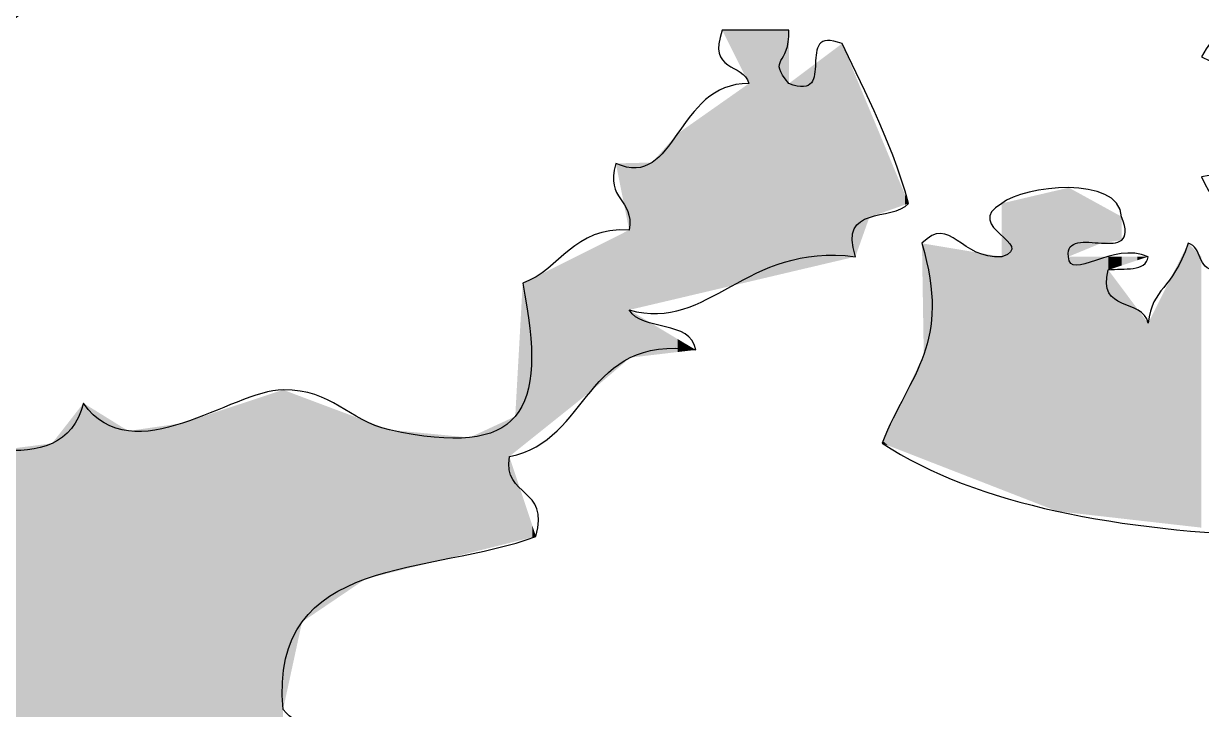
# Model space of a CAD drawing. Extents: x 25.5 to 72.5, y 5 to 83.
# Drawn here: x 44.89 to 52.38, y 35.72 to 40.08 of the extents above; entities that cross this region are included whole.
import ezdxf

# ---------------------------------------------------------------- set-up
doc = ezdxf.new("R2010")
doc.units = 0
doc.layers.add('LAYER_1', color=7, linetype='CONTINUOUS')

# ---------------------------------------------------------------- blocks, each defined once
blk = doc.blocks.new('*U13')
at = {"layer": 'LAYER_1', "color": 7, "extrusion": (0, 0, -1)}
for points in [[(-49.3341, 40.03), (-49.3326, 40.0331), (-49.3341, 40.0331)], [(-49.4172, 39.8639), (-49.3341, 40.0331), (-49.4172, 40.0331)], [(-49.4188, 39.8607), (-49.4172, 40.0331), (-49.4188, 40.0331)], [(-49.424, 39.8502), (-49.4188, 40.0331), (-49.424, 40.0331)], [(-49.4446, 39.8091), (-49.424, 40.0331), (-49.4446, 40.0331)], [(-49.4507, 39.7969), (-49.4446, 40.0331), (-49.4507, 40.0331)], [(-49.4695, 39.7592), (-49.4507, 40.0331), (-49.4695, 40.0331)], [(-49.5019, 39.6944), (-49.4695, 40.0331), (-49.5019, 40.0331)], [(-49.5019, 38.4344), (-49.5019, 40.0331), (-49.5084, 38.4359)], [(-49.5084, 38.4359), (-49.5019, 40.0331), (-49.5084, 40.0331)], [(-49.5084, 38.4359), (-49.5084, 40.0331), (-49.5193, 38.4384)], [(-49.5193, 38.4384), (-49.5084, 40.0331), (-49.5193, 40.0331)], [(-49.5193, 38.4384), (-49.5193, 40.0331), (-49.5509, 38.4459)], [(-49.5509, 38.4459), (-49.5193, 40.0331), (-49.5509, 40.0331)], [(-49.5509, 38.4459), (-49.5509, 40.0331), (-49.5632, 38.4488)], [(-49.5632, 38.4488), (-49.5509, 40.0331), (-49.5632, 40.0331)], [(-49.5632, 38.4488), (-49.5632, 40.0331), (-49.5712, 38.4506)], [(-49.5712, 38.4506), (-49.5632, 40.0331), (-49.5712, 40.0331)], [(-49.5712, 38.4506), (-49.5712, 40.0331), (-49.5865, 38.4543)], [(-49.5865, 38.4543), (-49.5712, 40.0331), (-49.5865, 40.0331)], [(-49.5865, 38.4543), (-49.5865, 40.0331), (-49.6755, 38.4752)], [(-49.6755, 38.4752), (-49.5865, 40.0331), (-49.6755, 40.0331)], [(-49.6755, 38.4752), (-49.6755, 40.0331), (-49.7387, 38.4901)], [(-49.7387, 38.4901), (-49.6755, 40.0331), (-49.7387, 40.0331)], [(-49.7387, 38.4901), (-49.7387, 40.0331), (-49.7558, 38.4941)], [(-49.7558, 38.4941), (-49.7387, 40.0331), (-49.7558, 40.0331)], [(-50.0829, 38.571), (-50.0829, 39.9396), (-50.0945, 38.5738)], [(-50.0945, 38.5738), (-50.0945, 39.9483), (-50.1589, 38.5889)], [(-50.1589, 38.5889), (-50.0945, 39.9483), (-50.1589, 39.7937)], [(-50.0099, 38.5539), (-50.0099, 39.8849), (-50.0829, 38.571)], [(-49.9252, 38.5339), (-49.9252, 39.8214), (-49.9273, 38.5344)], [(-49.9273, 38.5344), (-49.9273, 39.823), (-50.0099, 38.5539)], [(-50.1589, 38.5889), (-50.1589, 39.7937), (-50.1792, 38.5937)], [(-50.1792, 38.5937), (-50.1589, 39.7937), (-50.1792, 39.745)], [(-49.7893, 38.502), (-49.7893, 39.7195), (-49.8189, 38.5089)], [(-49.8189, 38.5089), (-49.8189, 39.7417), (-49.819, 38.509)], [(-49.819, 38.509), (-49.819, 39.7418), (-49.8339, 38.5125)], [(-49.8339, 38.5125), (-49.8339, 39.7529), (-49.9252, 38.5339)], [(-50.1792, 38.5937), (-50.1792, 39.745), (-50.2679, 38.8436)], [(-50.2679, 38.8436), (-50.1792, 39.745), (-50.2679, 39.5323)], [(-49.424, 38.416), (-49.424, 39.6397), (-49.4446, 38.4209)], [(-49.4446, 38.4209), (-49.4446, 39.6542), (-49.4507, 38.4223)], [(-49.4507, 38.4223), (-49.4507, 39.6584), (-49.4695, 38.4267)], [(-49.4695, 38.4267), (-49.4695, 39.6717), (-49.5019, 38.4344)], [(-49.7558, 38.4941), (-49.7558, 39.6944), (-49.7603, 38.4951)], [(-49.7603, 38.4951), (-49.7603, 39.6977), (-49.7665, 38.4966)], [(-49.7665, 38.4966), (-49.7665, 39.7024), (-49.7893, 38.502)], [(-49.3253, 38.3928), (-49.3253, 39.5704), (-49.3326, 38.3945)], [(-49.3326, 38.3945), (-49.3326, 39.5755), (-49.3341, 38.3949)], [(-49.3341, 38.3949), (-49.3341, 39.5766), (-49.4172, 38.4144)], [(-49.4172, 38.4144), (-49.4172, 39.6349), (-49.4188, 38.4148)], [(-49.4188, 38.4148), (-49.4188, 39.636), (-49.424, 38.416)], [(-49.2708, 38.38), (-49.2708, 39.5321), (-49.2857, 38.3835)], [(-49.2857, 38.3835), (-49.2857, 39.5426), (-49.2911, 38.3847)], [(-49.2911, 38.3847), (-49.2911, 39.5464), (-49.3001, 38.3869)], [(-49.3001, 38.3869), (-49.3001, 39.5527), (-49.3253, 38.3928)], [(-50.2679, 38.8436), (-50.2679, 39.5323), (-50.3011, 38.8554)], [(-50.3011, 38.8554), (-50.2679, 39.5323), (-50.3011, 39.4525)], [(-49.1633, 38.3547), (-49.1633, 39.4566), (-49.172, 38.3567)], [(-49.172, 38.3567), (-49.172, 39.4628), (-49.1988, 38.363)], [(-49.1988, 38.363), (-49.1988, 39.4816), (-49.2708, 38.38)], [(-50.3011, 38.8554), (-50.3011, 39.4525), (-50.3484, 38.8722)], [(-50.3484, 38.8722), (-50.3011, 39.4525), (-50.3484, 39.3391)], [(-49.0483, 38.3276), (-49.0483, 39.3759), (-49.0785, 38.3347)], [(-49.0785, 38.3347), (-49.0785, 39.3971), (-49.0818, 38.3355)], [(-49.0818, 38.3355), (-49.0818, 39.3994), (-49.1633, 38.3547)], [(-50.3484, 38.8722), (-50.3484, 39.3391), (-50.3542, 38.8743)], [(-50.3542, 38.8743), (-50.3484, 39.3391), (-50.3542, 39.3251)], [(-48.9939, 38.3148), (-48.9939, 39.3146), (-49.0483, 38.3276)], [(-50.3542, 38.8743), (-50.3542, 39.3251), (-50.3893, 38.8868)], [(-50.3893, 38.8868), (-50.3542, 39.3251), (-50.3893, 39.2408)], [(-48.7399, 38.2551), (-48.7399, 39.1886), (-48.7468, 38.2567)], [(-48.7468, 38.2567), (-48.7468, 39.1888), (-48.8122, 38.2721)], [(-48.8122, 38.2721), (-48.8122, 39.1904), (-48.8246, 38.275)], [(-48.8246, 38.275), (-48.8246, 39.1907), (-48.8853, 38.2893)], [(-48.8853, 38.2893), (-48.8853, 39.1921), (-48.9092, 38.2949)], [(-48.9092, 38.2949), (-48.9092, 39.2191), (-48.9939, 38.3148)], [(-50.3893, 38.8868), (-50.3893, 39.2408), (-50.4947, 38.9241)], [(-50.4947, 38.9241), (-50.3893, 39.2408), (-50.4947, 38.988)], [(-50.4947, 38.9241), (-50.4947, 38.988), (-50.5148, 38.9313)], [(-50.5148, 38.9313), (-50.4947, 38.988), (-50.5148, 38.9397)], [(-51.5338, 38.5937), (-51.5338, 39.0317), (-51.5368, 38.5949)], [(-51.5368, 38.5949), (-51.5368, 39.0324), (-51.7043, 38.6637)], [(-51.7043, 38.6637), (-51.5368, 39.0324), (-51.7043, 38.9404)], [(-50.5148, 38.9313), (-50.5148, 38.9397), (-50.5179, 38.9324)], [(-51.7043, 38.6637), (-51.7043, 38.9404), (-51.744, 38.68)], [(-51.744, 38.68), (-51.7043, 38.9404), (-51.744, 38.9186)], [(-51.744, 38.68), (-51.744, 38.9186), (-51.7877, 38.6865)], [(-51.7877, 38.6865), (-51.744, 38.9186), (-51.7877, 38.8945)], [(-51.7877, 38.6865), (-51.7877, 38.8945), (-51.8725, 38.699)], [(-51.8725, 38.699), (-51.7877, 38.8945), (-51.8725, 38.848)], [(-51.8725, 38.699), (-51.8725, 38.848), (-51.8731, 38.6991)], [(-48.5941, 37.8218), (-48.5941, 38.6903), (-48.6373, 37.8586)], [(-48.6373, 37.8586), (-48.6373, 38.7119), (-48.6551, 37.8738)], [(-48.6551, 37.8738), (-48.6551, 38.7208), (-48.6587, 37.8769)], [(-48.6587, 37.8769), (-48.6587, 38.7226), (-48.7399, 37.946)], [(-50.614, 37.9717), (-50.6026, 38.6785), (-50.614, 38.6766)], [(-50.7718, 37.2439), (-50.614, 38.6766), (-50.7718, 38.6502)], [(-52.3522, 36.8744), (-52.2959, 38.6785), (-52.3522, 38.6221)], [(-48.4012, 37.6624), (-48.4012, 38.5939), (-48.4382, 37.692)], [(-48.4382, 37.692), (-48.4382, 38.6124), (-48.4953, 37.7377)], [(-48.4953, 37.7377), (-48.4953, 38.6409), (-48.5053, 37.7462)], [(-48.5053, 37.7462), (-48.5053, 38.6459), (-48.5279, 37.7654)], [(-48.5279, 37.7654), (-48.5279, 38.6572), (-48.5941, 37.8218)], [(-50.9776, 37.1639), (-50.7718, 38.6502), (-50.9776, 38.6159)], [(-50.9882, 37.1598), (-50.9776, 38.6159), (-50.9882, 38.6141)], [(-50.9913, 37.1586), (-50.9882, 38.6141), (-50.9913, 38.6136)], [(-51.026, 37.1451), (-50.9913, 38.6136), (-51.026, 38.6078)], [(-51.04, 37.1396), (-51.026, 38.6078), (-51.04, 38.6055)], [(-51.1104, 37.1122), (-51.04, 38.6055), (-51.1104, 38.5937)], [(-51.5368, 36.9671), (-51.5338, 38.5937), (-51.5368, 38.5937)], [(-51.7043, 36.9481), (-51.5368, 38.5937), (-51.7043, 38.5937)], [(-51.744, 36.9436), (-51.7043, 38.5937), (-51.744, 38.5937)], [(-51.7877, 36.9386), (-51.744, 38.5937), (-51.7877, 38.5937)], [(-51.8725, 38.5374), (-51.8725, 38.5937), (-51.8731, 38.5376)], [(-51.8731, 38.5376), (-51.8725, 38.5937), (-51.8731, 38.5937)], [(-52.3803, 36.8712), (-52.3522, 38.6221), (-52.3803, 38.5941)], [(-52.3806, 36.8711), (-52.3803, 38.5941), (-52.3806, 38.5937)], [(-48.3165, 37.5946), (-48.3165, 38.5515), (-48.347, 37.619)], [(-48.347, 37.619), (-48.347, 38.5668), (-48.3688, 37.6365)], [(-48.3688, 37.6365), (-48.3688, 38.5777), (-48.3856, 37.6499)], [(-48.3856, 37.6499), (-48.3856, 38.5861), (-48.4012, 37.6624)], [(-48.1231, 37.44), (-48.1231, 38.4548), (-48.1471, 37.4592)], [(-48.1471, 37.4592), (-48.1471, 38.4668), (-48.2319, 37.527)], [(-48.2319, 37.527), (-48.2319, 38.5092), (-48.3165, 37.5946)], [(-51.8725, 36.9289), (-51.7877, 38.5093), (-51.8725, 38.3963)], [(-48.0626, 37.3916), (-48.0626, 38.4246), (-48.1231, 37.44)], [(-51.8731, 36.9289), (-51.8725, 38.3963), (-51.8731, 38.3955)], [(-51.9736, 36.9174), (-51.8731, 38.3955), (-51.9736, 38.2615)], [(-48.7399, 37.946), (-48.7399, 38.2551), (-48.7468, 37.9519)], [(-48.7468, 37.9519), (-48.7399, 38.2551), (-48.7468, 38.2509)], [(-48.7468, 37.9519), (-48.7468, 38.2509), (-48.8122, 37.9596)], [(-48.8122, 37.9596), (-48.7468, 38.2509), (-48.8122, 38.2117)], [(-51.9973, 36.9147), (-51.9736, 38.2615), (-51.9973, 38.2298)], [(-52.0222, 36.9119), (-51.9973, 38.2298), (-52.0222, 38.1967)], [(-48.8122, 37.9596), (-48.8122, 38.2117), (-48.8246, 37.9611)], [(-48.8246, 37.9611), (-48.8122, 38.2117), (-48.8246, 38.2042)], [(-48.8246, 37.9611), (-48.8246, 38.2042), (-48.8853, 37.9683)], [(-48.8853, 37.9683), (-48.8246, 38.2042), (-48.8853, 38.1678)], [(-48.8853, 37.9683), (-48.8853, 38.1678), (-48.9092, 37.9711)], [(-48.9092, 37.9711), (-48.8853, 38.1678), (-48.9092, 38.1535)], [(-48.9092, 37.9711), (-48.9092, 38.1535), (-48.9939, 37.9811)], [(-48.9939, 37.9811), (-48.9092, 38.1535), (-48.9939, 38.1027)], [(-52.042, 36.9097), (-52.0222, 38.1967), (-52.042, 38.1703)], [(-48.9939, 37.9811), (-48.9939, 38.1027), (-49.0483, 37.9876)], [(-49.0483, 37.9876), (-48.9939, 38.1027), (-49.0483, 38.0701)], [(-49.0483, 37.9876), (-49.0483, 38.0701), (-49.0785, 37.9911)], [(-49.0785, 37.9911), (-49.0483, 38.0701), (-49.0785, 38.052)], [(-49.0785, 37.9911), (-49.0785, 38.052), (-49.0818, 37.9915)], [(-49.0818, 37.9915), (-49.0785, 38.052), (-49.0818, 38.05)], [(-48.036, 37.3704), (-48.036, 37.9476), (-48.0626, 37.3916)], [(-46.3691, 33.5411), (-46.3691, 37.6912), (-46.3959, 33.5606)], [(-46.3959, 33.5606), (-46.3959, 37.7), (-46.4288, 33.5846)], [(-46.4288, 33.5846), (-46.4288, 37.7109), (-46.5223, 33.6528)], [(-46.5223, 33.6528), (-46.5223, 37.7419), (-46.5384, 33.6645)], [(-46.5384, 35.715), (-46.5384, 37.7472), (-46.5387, 35.7164)], [(-46.5387, 35.7164), (-46.5384, 37.7472), (-46.5387, 37.7471)], [(-46.5387, 35.7164), (-46.5387, 37.7471), (-46.5996, 35.9974)], [(-46.5996, 35.9974), (-46.5387, 37.7471), (-46.5996, 37.7243)], [(-46.5996, 35.9974), (-46.5996, 37.7243), (-46.6232, 36.1062)], [(-46.6232, 36.1062), (-46.5996, 37.7243), (-46.6232, 37.7154)], [(-46.6232, 36.1062), (-46.6232, 37.7154), (-46.6315, 36.1446)], [(-46.6315, 36.1446), (-46.6232, 37.7154), (-46.6315, 37.7123)], [(-46.6315, 36.1446), (-46.6315, 37.7123), (-46.6591, 36.2718)], [(-46.6591, 36.2718), (-46.6315, 37.7123), (-46.6591, 37.702)], [(-46.6591, 36.2718), (-46.6591, 37.702), (-46.6717, 36.2804)], [(-46.6717, 36.2804), (-46.6591, 37.702), (-46.6717, 37.6972)], [(-46.6717, 36.2804), (-46.6717, 37.6972), (-46.6944, 36.2957)], [(-46.6944, 36.2957), (-46.6717, 37.6972), (-46.6944, 37.6887)], [(-45.2686, 31.7949), (-45.2686, 37.6625), (-45.2874, 31.8055)], [(-45.2874, 31.8055), (-45.2686, 37.6625), (-45.2874, 37.6508)], [(-45.2874, 31.8055), (-45.2874, 37.6508), (-45.2917, 31.8079)], [(-45.2917, 31.8079), (-45.2874, 37.6508), (-45.2917, 37.6482)], [(-45.2917, 31.8079), (-45.2917, 37.6482), (-45.3649, 31.8494)], [(-45.3649, 31.8494), (-45.2917, 37.6482), (-45.3649, 37.6029)], [(-46.1451, 33.3779), (-46.1451, 37.617), (-46.1575, 33.3869)], [(-46.1575, 33.3869), (-46.1575, 37.6211), (-46.1672, 33.394)], [(-46.1672, 33.394), (-46.1672, 37.6243), (-46.2162, 33.4297)], [(-46.2162, 33.4297), (-46.2162, 37.6405), (-46.3137, 33.5008)], [(-46.3137, 33.5008), (-46.3137, 37.6728), (-46.3691, 33.5411)], [(-46.6944, 36.2957), (-46.6944, 37.6887), (-46.7043, 36.3024)], [(-46.7043, 36.3024), (-46.6944, 37.6887), (-46.7043, 37.685)], [(-46.7043, 36.3024), (-46.7043, 37.685), (-46.7079, 36.3049)], [(-46.7079, 36.3049), (-46.7043, 37.685), (-46.7079, 37.6836)], [(-46.7079, 36.3049), (-46.7079, 37.6836), (-46.75, 36.3333)], [(-46.75, 36.3333), (-46.7079, 37.6836), (-46.75, 37.6679)], [(-46.75, 36.3333), (-46.75, 37.6679), (-46.8349, 36.3908)], [(-46.8349, 36.3908), (-46.75, 37.6679), (-46.8349, 37.636)], [(-46.8349, 36.3908), (-46.8349, 37.636), (-46.8773, 36.4194)], [(-46.8773, 36.4194), (-46.8349, 37.636), (-46.8773, 37.6201)], [(-46.8773, 36.4194), (-46.8773, 37.6201), (-46.9293, 36.4546)], [(-46.9293, 36.4546), (-46.8773, 37.6201), (-46.9293, 37.6006)], [(-45.1838, 31.7469), (-45.1838, 37.554), (-45.1853, 31.7478)], [(-45.1853, 31.7478), (-45.1853, 37.556), (-45.2049, 31.7589)], [(-45.2049, 31.7589), (-45.2049, 37.581), (-45.2088, 31.7611)], [(-45.2088, 31.7611), (-45.2088, 37.586), (-45.2686, 31.7949)], [(-45.3649, 31.8494), (-45.3649, 37.6029), (-45.4379, 31.9329)], [(-45.4379, 31.9329), (-45.3649, 37.6029), (-45.4379, 37.5577)], [(-45.4379, 31.9329), (-45.4379, 37.5577), (-45.5479, 32.059)], [(-45.5479, 32.059), (-45.4379, 37.5577), (-45.5479, 37.4896)], [(-45.9459, 33.1771), (-45.9459, 37.551), (-46.0013, 33.2329)], [(-46.0013, 33.2329), (-46.0013, 37.5693), (-46.1152, 33.3478)], [(-46.1152, 33.3478), (-46.1152, 37.6071), (-46.1451, 33.3779)], [(-46.9293, 36.4546), (-46.9293, 37.6006), (-46.9579, 36.4739)], [(-46.9579, 36.4739), (-46.9293, 37.6006), (-46.9579, 37.5898)], [(-46.9579, 36.4739), (-46.9579, 37.5898), (-47.0466, 36.534)], [(-47.0466, 36.534), (-46.9579, 37.5898), (-47.0466, 37.5565)], [(-47.0466, 36.534), (-47.0466, 37.5565), (-47.0632, 36.5452)], [(-47.0632, 36.5452), (-47.0466, 37.5565), (-47.0632, 37.5503)], [(-47.0632, 36.5452), (-47.0632, 37.5503), (-47.0825, 36.55)], [(-47.0825, 36.55), (-47.0632, 37.5503), (-47.0825, 37.5431)], [(-47.0825, 36.55), (-47.0825, 37.5431), (-47.1229, 36.5601)], [(-47.1229, 36.5601), (-47.0825, 37.5431), (-47.1229, 37.5279)], [(-47.9778, 37.3238), (-47.9778, 37.5611), (-47.999, 37.3408)], [(-47.999, 37.3408), (-47.999, 37.5709), (-48.0154, 37.3539)], [(-48.0154, 37.3539), (-48.0154, 37.5786), (-48.036, 37.3704)], [(-45.1347, 31.7191), (-45.1347, 37.4911), (-45.1838, 31.7469)], [(-45.5479, 32.059), (-45.5479, 37.4896), (-45.5542, 32.0661)], [(-45.5542, 32.0661), (-45.5479, 37.4896), (-45.5542, 37.4857)], [(-45.5542, 32.0661), (-45.5542, 37.4857), (-45.6047, 32.1239)], [(-45.6047, 32.1239), (-45.6047, 37.493), (-45.6571, 32.184)], [(-45.6571, 32.184), (-45.6571, 37.5006), (-45.6918, 32.2794)], [(-45.6918, 32.921), (-45.6918, 37.5056), (-45.7722, 33.002)], [(-45.7722, 33.002), (-45.7722, 37.5171), (-45.7812, 33.0111)], [(-45.7812, 33.0111), (-45.7812, 37.5184), (-45.7974, 33.0274)], [(-45.7974, 33.0274), (-45.7974, 37.5208), (-45.8611, 33.0917)], [(-45.8611, 33.0917), (-45.8611, 37.53), (-45.8987, 33.1296)], [(-45.8987, 33.1296), (-45.8987, 37.5354), (-45.9459, 33.1771)], [(-47.1229, 36.5601), (-47.1229, 37.5279), (-47.1312, 36.5621)], [(-47.1312, 36.5621), (-47.1229, 37.5279), (-47.1312, 37.5248)], [(-47.1312, 36.5621), (-47.1312, 37.5248), (-47.1842, 36.5754)], [(-47.1842, 36.5754), (-47.1312, 37.5248), (-47.1842, 37.5049)], [(-47.1842, 36.5754), (-47.1842, 37.5049), (-47.2159, 36.5833)], [(-47.2159, 36.5833), (-47.1842, 37.5049), (-47.2159, 37.493)], [(-47.2159, 36.5833), (-47.2159, 37.493), (-47.2275, 36.5862)], [(-47.2275, 36.5862), (-47.2159, 37.493), (-47.2275, 37.4919)], [(-47.2275, 36.5862), (-47.2275, 37.4919), (-47.3323, 36.6123)], [(-47.3323, 36.6123), (-47.2275, 37.4919), (-47.3323, 37.4818)], [(-47.3323, 36.6123), (-47.3323, 37.4818), (-47.3853, 36.6256)], [(-47.3853, 36.6256), (-47.3323, 37.4818), (-47.3853, 37.4767)], [(-47.3853, 36.6256), (-47.3853, 37.4767), (-47.4552, 36.643)], [(-47.4552, 36.643), (-47.3853, 37.4767), (-47.4552, 37.4699)], [(-47.4552, 36.643), (-47.4552, 37.4699), (-47.5643, 36.6702)], [(-47.5643, 36.6702), (-47.4552, 37.4699), (-47.5643, 37.4594)], [(-47.7778, 36.7235), (-47.7778, 37.4686), (-47.7852, 36.7254)], [(-47.7852, 36.7254), (-47.7852, 37.472), (-47.8827, 36.7497)], [(-47.8827, 36.7497), (-47.8827, 37.5172), (-47.9027, 36.7547)], [(-47.9027, 36.7547), (-47.9027, 37.5264), (-47.9778, 36.7734)], [(-45.0145, 31.6511), (-45.0145, 37.3999), (-45.0688, 31.6819)], [(-45.0688, 31.6819), (-45.0688, 37.4069), (-45.1347, 31.7191)], [(-47.5643, 36.6702), (-47.5643, 37.4594), (-47.6392, 36.6889)], [(-47.6392, 36.6889), (-47.5643, 37.4594), (-47.6392, 37.4522)], [(-47.6392, 36.6889), (-47.6392, 37.4522), (-47.7232, 36.7099)], [(-47.7232, 36.7099), (-47.6392, 37.4522), (-47.7232, 37.4441)], [(-47.7232, 36.7099), (-47.7232, 37.4441), (-47.7239, 36.7101)], [(-47.7239, 36.7101), (-47.7232, 37.4441), (-47.7239, 37.444)], [(-47.7239, 36.7101), (-47.7239, 37.444), (-47.7245, 36.7102)], [(-47.7245, 36.7102), (-47.7239, 37.444), (-47.7245, 37.4439)], [(-47.7245, 36.7102), (-47.7245, 37.4439), (-47.7778, 36.7235)], [(-47.9778, 36.7734), (-47.9778, 37.3238), (-47.999, 36.7787)], [(-47.999, 36.7787), (-47.9778, 37.3238), (-47.999, 37.2604)], [(-47.999, 36.7787), (-47.999, 37.2604), (-48.0154, 36.7828)], [(-48.0154, 36.7828), (-47.999, 37.2604), (-48.0154, 37.2109)], [(-48.0154, 36.7828), (-48.0154, 37.2109), (-48.036, 36.788)], [(-48.036, 36.788), (-48.0154, 37.2109), (-48.036, 37.1492)], [(-48.036, 36.788), (-48.036, 37.1492), (-48.0626, 36.7946)], [(-48.0626, 36.7946), (-48.036, 37.1492), (-48.0626, 37.0695)], [(-48.0626, 36.7946), (-48.0626, 37.0695), (-48.1231, 36.8097)], [(-48.1231, 36.8097), (-48.0626, 37.0695), (-48.1231, 36.8879)], [(-48.1231, 36.8097), (-48.1231, 36.8879), (-48.1471, 36.8157)]]:
    blk.add_solid(points, dxfattribs=at)
at = {"layer": 'LAYER_1', "color": 7}
for points in [[(49.3341, 40.03), (49.3341, 40.0331), (49.4172, 39.8639)], [(49.4172, 39.8639), (49.4172, 40.0331), (49.4188, 39.8607)], [(49.4188, 39.8607), (49.4188, 40.0331), (49.424, 39.8502)], [(49.424, 39.8502), (49.424, 40.0331), (49.4446, 39.8091)], [(49.4446, 39.8091), (49.4446, 40.0331), (49.4507, 39.7969)], [(49.4507, 39.7969), (49.4507, 40.0331), (49.4695, 39.7592)], [(49.4695, 39.7592), (49.4695, 40.0331), (49.5019, 39.6944)], [(50.0829, 38.571), (50.0099, 39.8849), (50.0829, 39.9396)], [(50.0945, 38.5738), (50.0829, 39.9396), (50.0945, 39.9483)], [(50.0099, 38.5539), (49.9273, 39.823), (50.0099, 39.8849)], [(49.9252, 38.5339), (49.8339, 39.7529), (49.9252, 39.8214)], [(49.9273, 38.5344), (49.9252, 39.8214), (49.9273, 39.823)], [(49.7893, 38.502), (49.7665, 39.7024), (49.7893, 39.7195)], [(49.8189, 38.5089), (49.7893, 39.7195), (49.8189, 39.7417)], [(49.819, 38.509), (49.8189, 39.7417), (49.819, 39.7418)], [(49.8339, 38.5125), (49.819, 39.7418), (49.8339, 39.7529)], [(49.424, 38.416), (49.4188, 39.636), (49.424, 39.6397)], [(49.4446, 38.4209), (49.424, 39.6397), (49.4446, 39.6542)], [(49.4507, 38.4223), (49.4446, 39.6542), (49.4507, 39.6584)], [(49.4695, 38.4267), (49.4507, 39.6584), (49.4695, 39.6717)], [(49.5019, 38.4344), (49.4695, 39.6717), (49.5019, 39.6944)], [(49.7603, 38.4951), (49.7558, 39.6944), (49.7603, 39.6977)], [(49.7665, 38.4966), (49.7603, 39.6977), (49.7665, 39.7024)], [(49.3253, 38.3928), (49.3001, 39.5527), (49.3253, 39.5704)], [(49.3326, 38.3945), (49.3253, 39.5704), (49.3326, 39.5755)], [(49.3341, 38.3949), (49.3326, 39.5755), (49.3341, 39.5766)], [(49.4172, 38.4144), (49.3341, 39.5766), (49.4172, 39.6349)], [(49.4188, 38.4148), (49.4172, 39.6349), (49.4188, 39.636)], [(49.2708, 38.38), (49.1988, 39.4816), (49.2708, 39.5321)], [(49.2857, 38.3835), (49.2708, 39.5321), (49.2857, 39.5426)], [(49.2911, 38.3847), (49.2857, 39.5426), (49.2911, 39.5464)], [(49.3001, 38.3869), (49.2911, 39.5464), (49.3001, 39.5527)], [(49.1633, 38.3547), (49.0818, 39.3994), (49.1633, 39.4566)], [(49.172, 38.3567), (49.1633, 39.4566), (49.172, 39.4628)], [(49.1988, 38.363), (49.172, 39.4628), (49.1988, 39.4816)], [(49.0483, 38.3276), (48.9939, 39.3146), (49.0483, 39.3759)], [(49.0785, 38.3347), (49.0483, 39.3759), (49.0785, 39.3971)], [(49.0818, 38.3355), (49.0785, 39.3971), (49.0818, 39.3994)], [(48.9939, 38.3148), (48.9092, 39.2191), (48.9939, 39.3146)], [(48.7399, 38.7632), (48.6587, 39.1867), (48.7399, 39.1886)], [(48.7468, 38.2567), (48.7399, 39.1886), (48.7468, 39.1888)], [(48.8122, 38.2721), (48.7468, 39.1888), (48.8122, 39.1904)], [(48.8246, 38.275), (48.8122, 39.1904), (48.8246, 39.1907)], [(48.8853, 38.2893), (48.8246, 39.1907), (48.8853, 39.1921)], [(48.9092, 38.2949), (48.8853, 39.1921), (48.9092, 39.2191)], [(48.6587, 39.1686), (48.6551, 39.1866), (48.6587, 39.1867)], [(48.6587, 39.1686), (48.6587, 39.1867), (48.7399, 38.7632)], [(51.3888, 37.004), (51.1104, 38.9324), (51.3888, 38.9977)], [(51.4491, 36.9806), (51.3888, 38.9977), (51.4491, 39.0118)], [(51.3888, 37.004), (51.3888, 38.9977), (51.4491, 36.9806)], [(51.4616, 36.9757), (51.4491, 39.0118), (51.4616, 39.0147)], [(51.4491, 36.9806), (51.4491, 39.0118), (51.4616, 36.9757)], [(51.5016, 36.9711), (51.4616, 39.0147), (51.5016, 39.0241)], [(51.4616, 36.9757), (51.4616, 39.0147), (51.5016, 36.9711)], [(51.5338, 36.9675), (51.5016, 39.0241), (51.5338, 39.0317)], [(51.5016, 36.9711), (51.5016, 39.0241), (51.5338, 36.9675)], [(51.5368, 38.5949), (51.5338, 39.0317), (51.5368, 39.0324)], [(51.1104, 37.1122), (51.1104, 38.9324), (51.3888, 37.004)], [(48.7399, 37.946), (48.6587, 38.7226), (48.7399, 38.7632)], [(48.5941, 37.8218), (48.5279, 38.6572), (48.5941, 38.6903)], [(48.6373, 37.8586), (48.5941, 38.6903), (48.6373, 38.7119)], [(48.6551, 37.8738), (48.6373, 38.7119), (48.6551, 38.7208)], [(48.6587, 37.8769), (48.6551, 38.7208), (48.6587, 38.7226)], [(50.614, 37.3053), (50.614, 38.6766), (50.7718, 37.2439)], [(52.2959, 36.8808), (52.1768, 38.4401), (52.2959, 38.6785)], [(52.2959, 36.8808), (52.2959, 38.6785), (52.3522, 36.8744)], [(48.4012, 37.6624), (48.3856, 38.5861), (48.4012, 38.5939)], [(48.4382, 37.692), (48.4012, 38.5939), (48.4382, 38.6124)], [(48.4953, 37.7377), (48.4382, 38.6124), (48.4953, 38.6409)], [(48.5053, 37.7462), (48.4953, 38.6409), (48.5053, 38.6459)], [(48.5279, 37.7654), (48.5053, 38.6459), (48.5279, 38.6572)], [(50.7718, 37.2439), (50.7718, 38.6502), (50.9776, 37.1639)], [(50.9776, 37.1639), (50.9776, 38.6159), (50.9882, 37.1598)], [(50.9882, 37.1598), (50.9882, 38.6141), (50.9913, 37.1586)], [(50.9913, 37.1586), (50.9913, 38.6136), (51.026, 37.1451)], [(51.026, 37.1451), (51.026, 38.6078), (51.04, 37.1396)], [(51.04, 37.1396), (51.04, 38.6055), (51.1104, 37.1122)], [(51.5338, 36.9675), (51.5338, 38.5937), (51.5368, 36.9671)], [(51.5368, 36.9671), (51.5368, 38.5937), (51.7043, 36.9481)], [(51.7043, 36.9481), (51.7043, 38.5937), (51.744, 36.9436)], [(51.744, 36.9436), (51.744, 38.5937), (51.7877, 36.9386)], [(51.7877, 38.5093), (51.7877, 38.5937), (51.8725, 38.5374)], [(51.8725, 38.5374), (51.7877, 38.5937), (51.8725, 38.5937)], [(51.8731, 38.5376), (51.8731, 38.5937), (51.9736, 38.571)], [(51.9736, 38.571), (51.8731, 38.5937), (51.9736, 38.5937)], [(51.9736, 38.571), (51.9736, 38.5937), (51.9973, 38.5789)], [(51.9973, 38.5789), (51.9736, 38.5937), (51.9973, 38.5937)], [(51.9973, 38.5789), (51.9973, 38.5937), (52.0222, 38.5871)], [(52.0222, 38.5871), (51.9973, 38.5937), (52.0222, 38.5937)], [(52.0222, 38.5871), (52.0222, 38.5937), (52.042, 38.5937)], [(52.3522, 36.8744), (52.3522, 38.6221), (52.3803, 36.8712)], [(52.3803, 36.8712), (52.3803, 38.5941), (52.3806, 36.8711)], [(48.3165, 37.5946), (48.2319, 38.5092), (48.3165, 38.5515)], [(48.347, 37.619), (48.3165, 38.5515), (48.347, 38.5668)], [(48.3688, 37.6365), (48.347, 38.5668), (48.3688, 38.5777)], [(48.3856, 37.6499), (48.3688, 38.5777), (48.3856, 38.5861)], [(48.1231, 37.44), (48.0626, 38.4246), (48.1231, 38.4548)], [(48.1471, 37.4592), (48.1231, 38.4548), (48.1471, 38.4668)], [(48.2319, 37.527), (48.1471, 38.4668), (48.2319, 38.5092)], [(51.7877, 36.9386), (51.7877, 38.5093), (51.8725, 36.9289)], [(52.1768, 36.8943), (52.1472, 38.3808), (52.1768, 38.4401)], [(52.1768, 36.8943), (52.1768, 38.4401), (52.2959, 36.8808)], [(48.0626, 37.3916), (48.036, 37.9476), (48.0626, 38.4246)], [(51.8725, 36.9289), (51.8725, 38.3963), (51.8731, 36.9289)], [(51.8731, 36.9289), (51.8731, 38.3955), (51.9736, 36.9174)], [(52.1472, 36.8977), (52.1264, 38.3392), (52.1472, 38.3808)], [(52.1472, 36.8977), (52.1472, 38.3808), (52.1768, 36.8943)], [(52.1018, 36.9028), (52.042, 38.1703), (52.1018, 38.29)], [(52.1264, 36.9), (52.1018, 38.29), (52.1264, 38.3392)], [(52.1018, 36.9028), (52.1018, 38.29), (52.1264, 36.9)], [(52.1264, 36.9), (52.1264, 38.3392), (52.1472, 36.8977)], [(51.9736, 36.9174), (51.9736, 38.2615), (51.9973, 36.9147)], [(51.9973, 36.9147), (51.9973, 38.2298), (52.0222, 36.9119)], [(52.0222, 36.9119), (52.0222, 38.1967), (52.042, 36.9097)], [(52.042, 36.9097), (52.042, 38.1703), (52.1018, 36.9028)], [(49.0818, 37.9915), (49.0818, 38.05), (49.1633, 38.0012)], [(48.036, 37.3704), (48.0154, 37.5786), (48.036, 37.9476)], [(50.5968, 37.312), (50.5179, 37.7679), (50.5968, 37.9353)], [(50.6026, 37.3097), (50.5968, 37.9353), (50.6026, 37.9476)], [(50.5968, 37.312), (50.5968, 37.9353), (50.6026, 37.3097)], [(50.614, 37.3053), (50.6026, 37.9476), (50.614, 37.9717)], [(50.6026, 37.3097), (50.6026, 37.9476), (50.614, 37.3053)], [(50.5179, 37.3427), (50.5148, 37.7615), (50.5179, 37.7679)], [(50.5179, 37.3427), (50.5179, 37.7679), (50.5968, 37.312)], [(46.3691, 33.5411), (46.3137, 37.6728), (46.3691, 37.6912)], [(46.3959, 33.5606), (46.3691, 37.6912), (46.3959, 37.7)], [(46.4288, 33.5846), (46.3959, 37.7), (46.4288, 37.7109)], [(46.5223, 33.6528), (46.4288, 37.7109), (46.5223, 37.7419)], [(46.5384, 33.6645), (46.5223, 37.7419), (46.5384, 37.7472)], [(50.4947, 37.3517), (50.3893, 37.4954), (50.4947, 37.7188)], [(50.5148, 37.3439), (50.4947, 37.7188), (50.5148, 37.7615)], [(50.4947, 37.3517), (50.4947, 37.7188), (50.5148, 37.3439)], [(50.5148, 37.3439), (50.5148, 37.7615), (50.5179, 37.3427)], [(45.2686, 31.7949), (45.2088, 37.586), (45.2686, 37.6625)], [(46.1451, 33.3779), (46.1152, 37.6071), (46.1451, 37.617)], [(46.1575, 33.3869), (46.1451, 37.617), (46.1575, 37.6211)], [(46.1672, 33.394), (46.1575, 37.6211), (46.1672, 37.6243)], [(46.2162, 33.4297), (46.1672, 37.6243), (46.2162, 37.6405)], [(46.3137, 33.5008), (46.2162, 37.6405), (46.3137, 37.6728)], [(45.1838, 31.7469), (45.1347, 37.4911), (45.1838, 37.554)], [(45.1853, 31.7478), (45.1838, 37.554), (45.1853, 37.556)], [(45.2049, 31.7589), (45.1853, 37.556), (45.2049, 37.581)], [(45.2088, 31.7611), (45.2049, 37.581), (45.2088, 37.586)], [(45.9459, 33.1771), (45.8987, 37.5354), (45.9459, 37.551)], [(46.0013, 33.2329), (45.9459, 37.551), (46.0013, 37.5693)], [(46.1152, 33.3478), (46.0013, 37.5693), (46.1152, 37.6071)], [(47.9778, 36.7734), (47.9027, 37.5264), (47.9778, 37.5611)], [(47.999, 37.3408), (47.9778, 37.5611), (47.999, 37.5709)], [(48.0154, 37.3539), (47.999, 37.5709), (48.0154, 37.5786)], [(45.1347, 31.7191), (45.0688, 37.4069), (45.1347, 37.4911)], [(45.6047, 32.1239), (45.5542, 37.4857), (45.6047, 37.493)], [(45.6571, 32.184), (45.6047, 37.493), (45.6571, 37.5006)], [(45.6918, 32.2794), (45.6571, 37.5006), (45.6918, 37.5056)], [(45.7722, 33.002), (45.6918, 37.5056), (45.7722, 37.5171)], [(45.7812, 33.0111), (45.7722, 37.5171), (45.7812, 37.5184)], [(45.7974, 33.0274), (45.7812, 37.5184), (45.7974, 37.5208)], [(45.8611, 33.0917), (45.7974, 37.5208), (45.8611, 37.53)], [(45.8987, 33.1296), (45.8611, 37.53), (45.8987, 37.5354)], [(47.7778, 36.7235), (47.7245, 37.4439), (47.7778, 37.4686)], [(47.7852, 36.7254), (47.7778, 37.4686), (47.7852, 37.472)], [(47.8827, 36.7497), (47.7852, 37.472), (47.8827, 37.5172)], [(47.9027, 36.7547), (47.8827, 37.5172), (47.9027, 37.5264)], [(50.3893, 37.3927), (50.3542, 37.421), (50.3893, 37.4954)], [(50.3893, 37.3927), (50.3893, 37.4954), (50.4947, 37.3517)], [(45.0145, 5.8755), (44.7606, 37.3675), (45.0145, 37.3999)], [(45.0688, 31.6819), (45.0145, 37.3999), (45.0688, 37.4069)], [(50.3542, 37.4063), (50.3484, 37.4086), (50.3542, 37.421)], [(50.3542, 37.4063), (50.3542, 37.421), (50.3893, 37.3927)], [(44.7606, 5.9125), (44.7606, 37.3675), (45.0145, 5.8755)]]:
    blk.add_solid(points, dxfattribs=at)

msp = doc.modelspace()

# ---------------------------------------------------------------- linework, layer by layer
at = {"layer": 'LAYER_1'}
msp.add_open_spline([(41.2046, 35.5458), (41.2282, 35.3719), (41.4306, 35.3767), (41.5432, 35.2919), (41.7505, 35.3012), (41.5611, 35.5717), (41.4585, 35.5458), (41.5522, 35.7625), (41.9132, 35.7119), (42.2205, 35.715), (42.4042, 35.7009), (42.2589, 36.0154), (42.3051, 36.1384), (42.6791, 36.1597), (42.8131, 36.4209), (43.1519, 36.477), (43.1561, 37.0372), (43.4163, 37.3414), (43.6599, 37.6625), (43.8856, 37.6625), (44.1114, 37.6625), (44.3372, 37.6625), (44.3517, 37.9026), (44.0509, 37.8279), (44.1679, 38.1703), (44.3386, 38.059), (44.4543, 37.8926), (44.5065, 37.6625), (44.3487, 37.6508), (44.2235, 37.6067), (44.1679, 37.493), (44.3543, 37.4561), (45.1406, 37.1316), (45.2686, 37.6625), (45.585, 37.2129), (46.2093, 37.7448), (46.5384, 37.7472), (46.8564, 37.7493), (46.9463, 37.5526), (47.2159, 37.493), (48.0524, 37.308), (48.2293, 37.5957), (48.0626, 38.4246), (48.3096, 38.5162), (48.3812, 38.7832), (48.7399, 38.7632), (48.7745, 38.9672), (48.5852, 38.9472), (48.6551, 39.1866), (49.0434, 39.0102), (49.033, 39.6986), (49.5019, 39.6944), (49.4654, 39.8274), (49.2356, 39.7668), (49.3326, 40.0331), (49.4737, 40.0331), (49.6147, 40.0331), (49.7558, 40.0331), (49.7636, 39.8022), (49.6149, 39.8629), (49.7558, 39.6944), (50.0779, 39.57), (49.7725, 40.073), (50.0945, 39.9483), (50.1899, 39.7437), (50.4028, 39.3496), (50.5179, 38.9324), (50.4107, 38.8135), (50.0712, 38.9275), (50.1792, 38.5937), (49.4713, 38.6847), (49.2547, 38.1104), (48.7399, 38.2551), (48.8246, 38.1142), (49.1314, 38.1951), (49.1633, 38.0012), (48.4413, 38.1021), (48.4992, 37.4234), (47.9778, 37.3238), (47.937, 37.0572), (48.2377, 37.132), (48.1471, 36.8157), (47.4934, 36.5666), (46.4465, 36.7103), (46.5384, 35.715), (46.7307, 35.4842), (47.2671, 35.5972), (47.1312, 35.0377), (47.5635, 35.2936), (48.0279, 34.9443), (48.3165, 34.7838), (48.5571, 35.0125), (48.8191, 34.6939), (48.8246, 35.1224), (51.4498, 34.8441), (53.6633, 35.172), (55.5133, 35.2919), (55.5133, 35.2072), (55.5133, 35.1224), (55.5133, 35.0377), (55.9787, 35.2685), (56.1899, 34.8261), (56.614, 34.7838), (57.5721, 34.6883), (58.474, 35.437), (59.0693, 34.7838), (59.2564, 34.7945), (59.1051, 35.1431), (59.1541, 35.2919), (58.8933, 35.355), (58.9911, 35.0594), (58.7306, 35.1224), (58.6149, 35.2306), (58.6149, 35.5221), (58.7306, 35.6306), (58.3565, 35.6891), (57.7095, 35.9541), (57.6299, 36.5618), (57.7991, 36.5618), (57.9686, 36.5618), (58.1377, 36.5618), (57.6988, 37.3245), (56.5158, 36.6179), (55.6824, 36.7313), (55.6587, 36.8677), (55.7627, 36.877), (55.7672, 36.9852), (54.0109, 36.7699), (51.5655, 36.6111), (50.3484, 37.4086), (50.5313, 37.8609), (50.789, 38.0346), (50.6026, 38.6785), (50.7814, 38.8652), (50.8527, 38.5699), (51.1104, 38.5937), (51.3416, 38.6702), (50.8531, 38.7832), (51.1104, 38.9324), (51.2472, 39.0443), (51.8566, 39.1153), (51.8725, 38.848), (52.0082, 38.5145), (51.507, 38.8183), (51.5338, 38.5937), (51.5435, 38.4314), (51.8174, 38.6933), (52.042, 38.5937), (52.0282, 38.4945), (51.8877, 38.5224), (51.7877, 38.5093), (51.7137, 38.2375), (52.0075, 38.3336), (52.042, 38.1703), (52.0689, 38.4063), (52.1925, 38.3715), (52.2959, 38.6785), (52.3879, 38.6574), (52.3534, 38.51), (52.465, 38.5093), (52.7637, 38.7801), (52.4847, 38.8497), (52.3806, 39.1019), (52.9115, 39.21), (53.4745, 38.7753), (53.9892, 39.1866), (53.9761, 38.9475), (54.2286, 38.9744), (54.3278, 38.848), (54.2813, 39.1856), (54.2813, 39.1029), (54.3278, 39.4405), (54.0481, 39.5284), (53.4455, 39.701), (53.3119, 39.4405), (53.1362, 39.4622), (53.2888, 39.8126), (53.1427, 39.8639), (52.7875, 39.8753), (52.6697, 39.7099), (52.3806, 39.8639), (52.6786, 40.4268), (53.429, 40.154), (54.2431, 40.287), (54.2789, 40.1102), (54.1852, 40.063), (54.1587, 39.9483), (54.5666, 39.5222), (54.8101, 40.2277), (55.2594, 39.8639), (55.3944, 40.3776), (54.6675, 40.1995), (55.0899, 40.5412), (54.8504, 40.6112), (54.8704, 40.4217), (54.6665, 40.4565), (55.1519, 40.9078), (55.845, 41.3922), (56.7831, 41.1338), (56.3232, 40.6721), (56.8183, 40.3934), (57.376, 40.287), (57.3244, 39.8305), (56.7687, 39.8784), (56.7831, 39.3558), (56.6098, 39.4867), (56.0252, 39.4867), (55.8519, 39.3558), (55.9846, 38.9275), (56.2064, 38.6464), (56.2753, 38.1703), (56.5447, 37.9319), (56.9147, 37.7941), (57.4604, 37.8317), (57.4604, 37.6625), (57.4604, 37.493), (57.4604, 37.3238), (57.9376, 37.3776), (58.2204, 37.237), (58.3072, 36.9004), (58.6156, 36.8743), (58.8581, 36.9139), (59.0693, 36.9852), (59.0245, 36.917), (58.9808, 36.8477), (58.9846, 36.7313), (59.5392, 36.9339), (60.1163, 36.2376), (60.2544, 36.8157), (60.5514, 36.5766), (60.5035, 35.9923), (61.1012, 36.0536), (61.1408, 35.7884), (60.8883, 35.8152), (60.7626, 35.715), (60.9228, 35.3109), (61.3196, 35.1434), (61.4399, 34.699), (61.6221, 34.8954), (61.885, 35.1813), (62.1172, 34.8685), (62.3118, 35.2099), (62.0882, 35.9699), (62.3711, 36.2231), (62.8096, 36.0405), (62.6105, 35.2206), (62.964, 34.9533), (63.3939, 34.9075), (62.9654, 35.253), (63.3026, 35.2072), (63.344, 34.9967), (63.3223, 34.7293), (63.6413, 34.6146), (63.6554, 34.9106), (63.6189, 35.1565), (63.4718, 35.2919), (63.6444, 35.4297), (63.9148, 35.4697), (64.0647, 35.6306), (63.5958, 35.839), (63.2558, 36.1763), (63.0487, 36.6465), (63.3757, 36.6631), (63.6726, 36.6496), (63.8952, 36.5618), (63.9731, 36.0188), (64.2435, 35.6681), (64.2338, 35.0377), (64.5008, 35.3288), (65.5488, 35.1207), (65.3346, 35.6306), (66.0177, 35.5965), (66.6258, 35.6375), (66.6892, 36.2231), (66.8855, 36.1994), (66.8838, 35.9971), (66.7739, 35.8845), (67.1112, 35.8859), (67.0178, 36.3179), (67.4512, 36.2231), (67.5921, 37.0699), (68.5299, 37.1199), (68.4672, 38.1703), (69.3223, 38.7453), (69.2272, 40.3211), (69.314, 41.2185), (69.5407, 41.0218), (69.6085, 40.6666), (69.9065, 40.5412), (70.0406, 40.6894), (70.0199, 40.9922), (70.076, 41.2185), (70.1587, 40.9626), (70.4095, 40.8747), (70.4991, 40.626), (70.2969, 40.2983), (70.0361, 40.2511), (70.4147, 39.9483), (70.1604, 39.9483), (69.9065, 39.9483), (69.6526, 39.9483), (69.6895, 39.8443), (69.7608, 39.7747), (69.9065, 39.7792), (69.8521, 39.2896), (69.7677, 38.7308), (69.9065, 38.1703), (70.5298, 38.0415), (70.8154, 37.9119), (71.3459, 37.8317), (71.0796, 37.0296), (71.6222, 36.8291), (71.7693, 36.2231), (71.1985, 36.0757), (71.2026, 36.5029), (70.9225, 36.6465), (70.8112, 36.6166), (70.7895, 36.4974), (70.6686, 36.477), (70.9494, 35.9582), (71.6236, 35.4132), (71.2612, 34.5299), (71.0221, 34.4599), (71.042, 34.6491), (70.8378, 34.6146), (70.8626, 33.6627), (70.5384, 31.9578), (71.092, 31.3972), (71.0545, 31.237), (71.2071, 30.887), (70.9225, 30.9738), (71.4854, 30.4078), (71.0476, 29.4087), (71.5154, 28.6877), (71.3704, 28.6915), (71.296, 28.625), (71.2612, 28.5185), (71.5226, 27.7292), (72.4759, 26.3302), (71.7693, 25.6398), (71.8737, 25.4004), (71.8737, 25.1172), (71.7693, 24.8777), (71.77, 24.6245), (71.9216, 24.5219), (72.108, 24.4543), (71.7886, 24.1257), (72.0205, 23.6568), (72.1927, 23.3536), (71.8558, 23.0077), (71.3752, 22.1606), (71.5998, 21.4912), (71.4909, 21.3458), (71.4248, 21.1581), (71.1768, 21.1526), (71.5502, 20.7881), (71.1723, 20.6361), (71.2612, 20.3058), (70.9125, 20.2889), (70.6834, 20.0887), (70.5839, 19.6284), (70.578, 19.3401), (70.8329, 19.3129), (71.0073, 19.205), (70.9297, 19.0566), (70.8498, 18.9108), (70.5839, 18.9511), (70.8374, 18.7813), (70.7354, 18.2559), (70.7534, 17.8504), (69.9427, 17.8708), (70.5876, 16.4359), (69.7374, 16.4958), (69.5383, 16.4689), (69.6871, 16.0945), (69.3987, 16.1572), (69.3353, 15.8964), (69.6309, 15.9942), (69.5679, 15.7338), (69.3054, 15.5729), (69.0928, 15.362), (69.1445, 14.887), (68.7087, 15.2287), (68.9088, 14.4877), (68.7211, 14.1249), (68.3494, 13.4069), (67.2342, 13.204), (66.8587, 12.6011), (66.7908, 12.3073), (66.9848, 12.2756), (66.9431, 12.0082), (66.3815, 12.1185), (66.5155, 11.5328), (66.0119, 11.5852), (65.9016, 11.0763), (66.406, 10.8372), (66.1814, 10.4845), (65.8617, 10.4469), (65.7838, 10.6512), (65.5885, 10.7384), (65.378, 10.7515), (65.3266, 10.6054), (65.1654, 10.5692), (65.2388, 10.2388), (65.3146, 9.7806), (65.1654, 9.4685), (64.4685, 9.5443), (64.0743, 9.3173), (63.9799, 8.7912), (62.5364, 8.0188), (61.229, 6.8413), (58.4764, 7.1823), (57.858, 6.4461), (56.5854, 6.3645), (55.9367, 5.6582), (54.8067, 5.599), (53.9489, 5.1346), (52.8037, 5.1504), (52.3472, 5.1566), (51.8897, 5.1707), (51.4491, 5.1504), (49.2327, 5.0474), (47.0256, 5.7251), (44.7606, 5.9125), (43.8824, 6.7841), (42.724, 7.3756), (41.2892, 7.6905), (40.7691, 8.3275), (40.2272, 8.9424), (39.7652, 9.6377), (39.9268, 11.1735), (38.1159, 11.4174), (37.1406, 12.093), (36.8, 12.1512), (36.6572, 12.012), (36.3785, 12.0082), (36.1546, 12.4337), (35.8003, 12.7283), (35.5319, 13.1089), (35.7305, 14.211), (34.7424, 14.1259), (34.6005, 14.887), (34.3326, 14.8732), (34.3175, 15.1123), (34.0078, 15.0565), (33.536, 15.9673), (32.5613, 16.3756), (31.4679, 16.665), (31.5235, 17.0587), (31.3125, 17.4384), (31.4679, 18.1043), (31.2632, 18.4709), (30.5255, 18.5984), (30.1978, 18.3586), (30.0125, 19.1609), (29.279, 19.4152), (28.6739, 19.7976), (28.6246, 20.1011), (28.9244, 20.0553), (29.1819, 20.0518), (29.2177, 19.8748), (29.1238, 19.8276), (29.0971, 19.7132), (29.3111, 19.8941), (29.7698, 19.8307), (30.0285, 19.9671), (30.0698, 20.2344), (29.8759, 20.2661), (29.9438, 20.5597), (29.6303, 20.5493), (29.7308, 20.4367), (29.7744, 20.221), (29.3012, 20.2558), (29.1896, 20.6523), (29.0125, 20.9831), (29.0966, 21.3637), (29.6289, 21.5095), (29.3512, 21.999), (29.464, 21.999), (29.5769, 21.999), (29.6899, 21.999), (29.6153, 22.6019), (29.5155, 23.1797), (29.2664, 23.6079), (29.3035, 23.7119), (29.3748, 23.7815), (29.5205, 23.777), (29.2658, 24.2841), (29.283, 25.0634), (29.0971, 25.6398), (28.774, 25.709), (28.7693, 25.4596), (28.6739, 25.3011), (28.3766, 25.286), (28.3954, 25.5871), (28.1657, 25.6398), (28.99, 25.8121), (29.1395, 26.6165), (28.3351, 26.6558), (28.0391, 26.9651), (28.6518, 27.2166), (28.9278, 26.9944), (29.0591, 27.33), (28.6076, 27.5119), (28.8432, 27.6717), (29.1001, 27.7027), (29.0189, 27.3961), (29.0971, 27.2483), (29.5698, 27.8932), (28.7133, 27.9349), (28.5891, 28.2643), (28.3213, 28.2784), (28.3061, 28.0393), (27.9964, 28.0951), (27.9335, 28.5685), (27.9223, 29.0935), (27.5732, 29.2806), (27.5672, 29.5968), (27.7093, 29.7653), (27.9118, 29.8731), (27.5704, 30.0316), (27.891, 30.3486), (27.8271, 30.7199), (28.0545, 30.6083), (28.2772, 30.4926), (28.5044, 30.3813), (28.5189, 30.5932), (28.3743, 30.6462), (28.2505, 30.7199), (28.6315, 30.8192), (28.8687, 31.4069), (28.5044, 31.7359), (28.6312, 31.8913), (28.8579, 31.9467), (28.9278, 32.159), (28.8019, 32.581), (28.44, 32.2065), (28.7585, 32.7519), (28.7995, 32.9176), (28.3704, 33.0244), (28.3351, 32.8366), (27.7861, 33.3895), (28.0198, 33.9576), (28.4198, 34.5299), (28.3513, 34.8282), (28.0788, 34.9226), (28.0812, 35.2919), (28.1854, 35.3288), (28.255, 35.4001), (28.2505, 35.5458), (28.3425, 35.5248), (28.3079, 35.3774), (28.4198, 35.3763), (28.6381, 35.397), (28.3035, 35.5221), (28.4198, 35.715), (28.7536, 35.6072), (28.6396, 35.9468), (28.7585, 36.0536), (29.1569, 36.1418), (29.1843, 35.8586), (29.3512, 35.715), (29.289, 35.6361), (29.1972, 35.5868), (29.0971, 35.5458), (29.1591, 35.4666), (29.2511, 35.4177), (29.3512, 35.3763), (29.6197, 35.9572), (29.2041, 36.5828), (29.0971, 37.0699), (29.3329, 36.9935), (29.781, 36.4002), (29.7744, 35.7997), (30.171, 35.7984), (29.9269, 36.4378), (30.1978, 36.5618), (30.0886, 36.6786), (29.8301, 36.6455), (29.6051, 36.6465), (29.657, 36.9549), (29.3843, 37.0648), (29.2664, 37.4086), (29.4768, 37.5185), (29.6178, 37.1602), (29.6899, 37.4086), (29.9544, 37.4344), (29.4745, 37.164), (29.7744, 37.1543), (30.0817, 37.073), (29.8456, 37.535), (30.1131, 37.493), (30.1058, 37.7118), (29.7507, 37.5822), (29.8592, 37.9164), (30.8136, 37.6391), (30.2209, 38.9093), (30.7906, 39.0171), (30.9072, 38.9079), (30.8743, 38.6495), (30.8751, 38.4246), (31.1199, 38.4618), (31.2612, 38.603), (31.2985, 38.848), (31.2768, 39.0237), (30.9265, 38.871), (30.8751, 39.0171), (30.7956, 39.5766), (31.4046, 39.4474), (31.5524, 39.7792), (31.8131, 39.7781), (31.9485, 39.1659), (31.6372, 39.1019), (31.6648, 39.0044), (32.0065, 38.8104), (32.0604, 39.0171), (32.7593, 38.3708), (32.2663, 36.2731), (33.4152, 36.7313), (33.3618, 36.3265), (33.2798, 36.076), (33.6691, 35.9692), (33.8622, 36.4281), (35.2201, 36.0774), (35.8705, 35.8845), (35.9606, 35.3422), (36.7318, 35.1645), (36.5478, 34.6146), (36.6214, 34.3645), (36.6746, 34.811), (36.8865, 34.699), (37.1552, 34.0121), (37.39, 34.2005), (37.9872, 34.4451), (38.0847, 34.4727), (38.2787, 34.8144), (38.0718, 34.8685), (38.1455, 35.1148), (38.1986, 34.9636), (38.4104, 34.9533), (38.3588, 35.0322), (38.2135, 35.2654), (38.4952, 35.2072), (38.5036, 34.9447), (38.3917, 34.8027), (38.3259, 34.6146), (38.9017, 34.3435), (39.2943, 33.8898), (39.7652, 33.5139), (39.9621, 33.599), (40.0382, 33.8054), (40.0191, 34.1065), (40.2856, 34.0641), (40.3502, 34.2911), (40.5271, 34.1065), (40.5135, 34.205), (40.5459, 34.257), (40.6118, 34.2756), (40.6127, 34.5244), (40.2198, 34.5626), (40.4425, 34.7838), (40.4222, 35.0022), (40.2968, 34.6677), (40.1039, 34.7838), (40.143, 35.408), (40.9111, 34.9529), (41.2892, 35.0377), (41.4121, 35.4428), (40.9352, 35.2482), (40.6966, 35.2919), (40.7193, 35.6251), (40.6639, 35.88), (40.4425, 35.9692), (41.073, 36.2135), (41.4299, 36.7316), (41.9665, 37.0699), (41.9506, 37.308), (41.8192, 37.4306), (41.5432, 37.4086), (41.6464, 37.6491), (42.0374, 37.5412), (41.7971, 37.9164), (41.9935, 37.8895), (42.1222, 37.9302), (42.2205, 38.0012), (42.1165, 38.3122), (41.7108, 37.7958), (41.6278, 38.0859), (41.8343, 38.4156), (42.3535, 38.4325), (42.7285, 38.5937), (42.3694, 38.8683), (42.6286, 38.593), (42.7285, 39.1019), (42.9325, 39.1363), (42.9125, 38.9472), (43.1519, 39.0171), (43.1752, 39.3034), (42.7898, 39.0068), (42.8133, 39.4405), (42.8922, 39.5025), (42.9414, 39.5945), (42.9826, 39.6944), (43.0818, 39.6806), (43.0539, 39.5401), (43.0672, 39.4405), (43.0685, 40.0034), (43.51, 40.1264), (43.4906, 40.7104), (43.6675, 40.7462), (43.7147, 40.6525), (43.8292, 40.626), (43.8292, 40.7951), (43.8292, 40.9646), (43.8292, 41.1338), (44.8695, 40.9502), (44.692, 42.6138), (45.1838, 43.2504), (46.1438, 43.4888), (46.243, 44.9957), (47.3853, 44.7746), (46.8333, 43.9588), (46.2906, 42.4078), (46.8773, 41.2185), (46.505, 41.5117), (46.3922, 41.1858), (45.8611, 41.2185), (45.5528, 40.7514), (44.9036, 40.0189), (44.2525, 39.7792), (44.0342, 39.7588), (44.3687, 39.6334), (44.2525, 39.4405), (43.5283, 39.4877), (43.3776, 38.1527), (42.8978, 38.5093), (42.7208, 38.3002), (42.436, 38.1055), (42.6438, 37.7472), (42.3937, 37.5457), (42.1174, 37.3707), (42.2205, 36.8157), (41.6507, 36.8219), (42.0106, 36.2762), (41.9665, 35.8845), (41.7256, 35.7584), (41.3868, 35.7305), (41.2046, 35.5458)], degree=3, knots=[0, 0, 0, 0, 1, 1, 1, 2, 2, 2, 3, 3, 3, 4, 4, 4, 5, 5, 5, 6, 6, 6, 7, 7, 7, 8, 8, 8, 9, 9, 9, 10, 10, 10, 11, 11, 11, 12, 12, 12, 13, 13, 13, 14, 14, 14, 15, 15, 15, 16, 16, 16, 17, 17, 17, 18, 18, 18, 19, 19, 19, 20, 20, 20, 21, 21, 21, 22, 22, 22, 23, 23, 23, 24, 24, 24, 25, 25, 25, 26, 26, 26, 27, 27, 27, 28, 28, 28, 29, 29, 29, 30, 30, 30, 31, 31, 31, 32, 32, 32, 33, 33, 33, 34, 34, 34, 35, 35, 35, 36, 36, 36, 37, 37, 37, 38, 38, 38, 39, 39, 39, 40, 40, 40, 41, 41, 41, 42, 42, 42, 43, 43, 43, 44, 44, 44, 45, 45, 45, 46, 46, 46, 47, 47, 47, 48, 48, 48, 49, 49, 49, 50, 50, 50, 51, 51, 51, 52, 52, 52, 53, 53, 53, 54, 54, 54, 55, 55, 55, 56, 56, 56, 57, 57, 57, 58, 58, 58, 59, 59, 59, 60, 60, 60, 61, 61, 61, 62, 62, 62, 63, 63, 63, 64, 64, 64, 65, 65, 65, 66, 66, 66, 67, 67, 67, 68, 68, 68, 69, 69, 69, 70, 70, 70, 71, 71, 71, 72, 72, 72, 73, 73, 73, 74, 74, 74, 75, 75, 75, 76, 76, 76, 77, 77, 77, 78, 78, 78, 79, 79, 79, 80, 80, 80, 81, 81, 81, 82, 82, 82, 83, 83, 83, 84, 84, 84, 85, 85, 85, 86, 86, 86, 87, 87, 87, 88, 88, 88, 89, 89, 89, 90, 90, 90, 91, 91, 91, 92, 92, 92, 93, 93, 93, 94, 94, 94, 95, 95, 95, 96, 96, 96, 97, 97, 97, 98, 98, 98, 99, 99, 99, 100, 100, 100, 101, 101, 101, 102, 102, 102, 103, 103, 103, 104, 104, 104, 105, 105, 105, 106, 106, 106, 107, 107, 107, 108, 108, 108, 109, 109, 109, 110, 110, 110, 111, 111, 111, 112, 112, 112, 113, 113, 113, 114, 114, 114, 115, 115, 115, 116, 116, 116, 117, 117, 117, 118, 118, 118, 119, 119, 119, 120, 120, 120, 121, 121, 121, 122, 122, 122, 123, 123, 123, 124, 124, 124, 125, 125, 125, 126, 126, 126, 127, 127, 127, 128, 128, 128, 129, 129, 129, 130, 130, 130, 131, 131, 131, 132, 132, 132, 133, 133, 133, 134, 134, 134, 135, 135, 135, 136, 136, 136, 137, 137, 137, 138, 138, 138, 139, 139, 139, 140, 140, 140, 141, 141, 141, 142, 142, 142, 143, 143, 143, 144, 144, 144, 145, 145, 145, 146, 146, 146, 147, 147, 147, 148, 148, 148, 149, 149, 149, 150, 150, 150, 151, 151, 151, 152, 152, 152, 153, 153, 153, 154, 154, 154, 155, 155, 155, 156, 156, 156, 157, 157, 157, 158, 158, 158, 159, 159, 159, 160, 160, 160, 161, 161, 161, 162, 162, 162, 163, 163, 163, 164, 164, 164, 165, 165, 165, 166, 166, 166, 167, 167, 167, 168, 168, 168, 169, 169, 169, 170, 170, 170, 171, 171, 171, 172, 172, 172, 173, 173, 173, 174, 174, 174, 175, 175, 175, 176, 176, 176, 177, 177, 177, 178, 178, 178, 179, 179, 179, 180, 180, 180, 181, 181, 181, 182, 182, 182, 183, 183, 183, 184, 184, 184, 185, 185, 185, 186, 186, 186, 187, 187, 187, 188, 188, 188, 189, 189, 189, 190, 190, 190, 191, 191, 191, 192, 192, 192, 193, 193, 193, 194, 194, 194, 195, 195, 195, 196, 196, 196, 197, 197, 197, 198, 198, 198, 199, 199, 199, 200, 200, 200, 201, 201, 201, 202, 202, 202, 203, 203, 203, 204, 204, 204, 205, 205, 205, 206, 206, 206, 207, 207, 207, 208, 208, 208, 209, 209, 209, 210, 210, 210, 211, 211, 211, 212, 212, 212, 213, 213, 213, 214, 214, 214, 215, 215, 215, 216, 216, 216, 217, 217, 217, 218, 218, 218, 219, 219, 219, 220, 220, 220, 221, 221, 221, 222, 222, 222, 223, 223, 223, 224, 224, 224, 225, 225, 225, 226, 226, 226, 227, 227, 227, 228, 228, 228, 229, 229, 229, 230, 230, 230, 231, 231, 231, 232, 232, 232, 233, 233, 233, 234, 234, 234, 235, 235, 235, 236, 236, 236, 237, 237, 237, 238, 238, 238, 239, 239, 239, 240, 240, 240, 241, 241, 241, 242, 242, 242, 243, 243, 243, 244, 244, 244, 245, 245, 245, 246, 246, 246, 247, 247, 247, 248, 248, 248, 249, 249, 249, 249], dxfattribs=at)

# ---------------------------------------------------------------- block references
at = {"layer": 'LAYER_1', "color": 7}
msp.add_blockref('*U13', (0, 0), dxfattribs=at)

doc.saveas('drawing.dxf')
